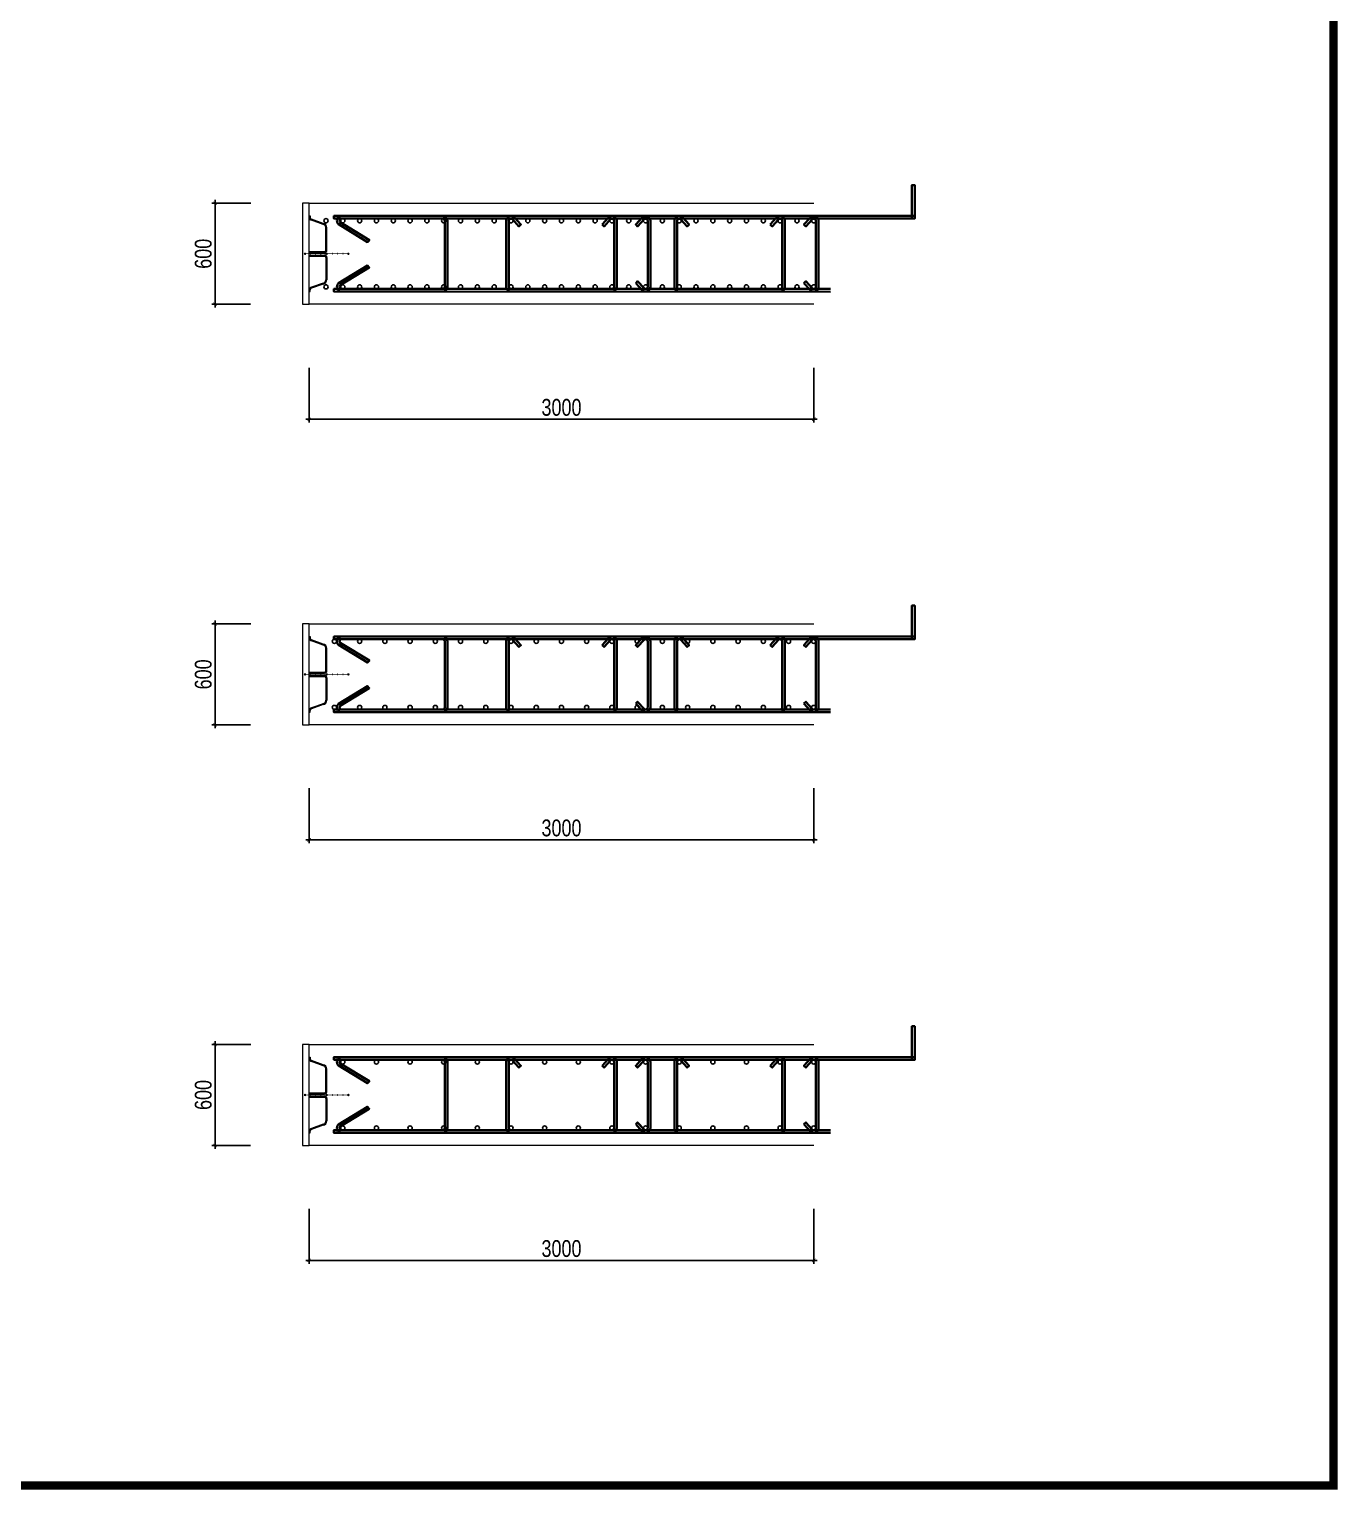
# Model space of a CAD drawing. Header units: millimetres. Extents: x 925681 to 1410834, y 71669 to 296428.
# Drawn here: x 1100984 to 1108765, y 266904 to 275586 of the extents above; entities that cross this region are included whole.
import ezdxf

# ---------------------------------------------------------------- set-up
doc = ezdxf.new("R2010")
doc.units = ezdxf.units.MM
doc.header["$LTSCALE"] = 100
for name, color, linetype, lineweight in [('Ap0102_dim', 145, 'Continuous', 25), ('Ap0104_leader', 145, 'Continuous', 25), ('Ap0310_PSS', 130, 'Continuous', 18), ('Ap0402_Reinf.S', 6, 'Continuous', 35)]:
    doc.layers.add(name, color=color, linetype=linetype, lineweight=lineweight)
doc.styles.add('Ap', font='1.shx', dxfattribs={"width": 0.8})
doc.dimstyles.get("Standard").update_dxf_attribs({"dimtxt": 0.18, "dimasz": 0.18, "dimexe": 0.18, "dimexo": 0.0625, "dimgap": 0.09, "dimtad": 0, "dimtih": 1, "dimtoh": 1, "dimdec": 4, "dimzin": 0, "dimdsep": 46, "dimtxsty": 'Standard', "dimcen": 0.09, "dimadec": 0, "dimazin": 0, "dimtfac": 1, "dimtdec": 4, "dimtofl": 0, "dimtmove": 0, "dimatfit": 3, "dimfxl": 1, "dimtolj": 1, "dimtzin": 0, "dimarcsym": 0})

# ---------------------------------------------------------------- blocks, each defined once
blk = doc.blocks.new('_ArchTick')
at = {"color": 0, "linetype": 'ByBlock', "const_width": 0.15}
blk.add_lwpolyline([(-0.5, -0.5), (0.5, 0.5)], dxfattribs=at)
blk = doc.blocks.new('*D80')
at = {"layer": 'Ap0102_dim', "transparency": 16777216}
for p, q in [((-3000, -977.1), (-3000, -1303.4)), ((0, -977.1), (0, -1303.4)), ((20, -1283.4), (-3020, -1283.4))]:
    blk.add_line(p, q, dxfattribs=at)
at = {"layer": 'Defpoints', "color": 0, "lineweight": 80, "transparency": 16777216}
for p in [(-3000, -957.1), (0, -957.1), (-3000, -1283.4)]:
    blk.add_point(p, dxfattribs=at)
at = {"layer": 'Ap0102_dim', "transparency": 16777216, "xscale": 20, "yscale": 20, "zscale": 20}
for p, rotation in [((-3000, -1283.4), 180.0000011025916), ((0, -1283.4), 1.102591618007409e-06)]:
    blk.add_blockref('_ArchTick', p, dxfattribs=dict(at, rotation=rotation))
at = {"layer": 'Ap0102_dim', "color": 7, "transparency": 16777216, "insert": (-1500, -1213.4), "char_height": 100, "attachment_point": 5, "rotation": 0, "style": 'Ap'}
blk.add_mtext('\\A1;3000', dxfattribs=at)
blk = doc.blocks.new('*D81')
at = {"layer": 'Ap0104_leader', "transparency": 16777216}
for p, q in [((-3347.8, 0), (-3579.5, 0)), ((-3559.6, -620), (-3559.5, 20)), ((-3347.9, -600), (-3579.6, -600))]:
    blk.add_line(p, q, dxfattribs=at)
at = {"layer": 'Defpoints', "color": 0, "lineweight": 80, "transparency": 16777216}
for p in [(-3559.5, 0), (-3327.8, 0), (-3327.9, -600)]:
    blk.add_point(p, dxfattribs=at)
at = {"layer": 'Ap0104_leader', "transparency": 16777216, "xscale": 20, "yscale": 20, "zscale": 20}
for p, rotation in [((-3559.5, 0), 89.99669730757059), ((-3559.6, -600), 269.9966973075706)]:
    blk.add_blockref('_ArchTick', p, dxfattribs=dict(at, rotation=rotation))
at = {"layer": 'Ap0104_leader', "color": 7, "transparency": 16777216, "insert": (-3629.5, -300), "char_height": 100, "attachment_point": 5, "rotation": 89.9967, "style": 'Ap'}
blk.add_mtext('\\A1;600', dxfattribs=at)
blk = doc.blocks.new('Water-stop')
at = {"layer": 'Ap0310_PSS', "ltscale": 0.1}
h = blk.add_hatch(color=256, dxfattribs=at)
h.paths.add_polyline_path([(-121.2, 0), (-136.2, 0, 1)])
h.paths.add_polyline_path([(-136.2, 0), (-121.2, 0, 1)])
h = blk.add_hatch(color=256, dxfattribs=at)
h.paths.add_polyline_path([(7.5, 0), (-7.5, 0, 1)])
h.paths.add_polyline_path([(7.5, 0, 1), (-7.5, 0)])
h = blk.add_hatch(color=256, dxfattribs=at)
h.paths.add_polyline_path([(121.2, 0), (136.2, 0, -1)])
h.paths.add_polyline_path([(136.2, 0), (121.2, 0, -1)])
at = {"layer": 'Ap0310_PSS', "const_width": 4}
for points in [[(-128.7, 0), (128.7, 0)], [(-97.1, 5.7), (-97.1, -5.7)], [(-66, 5.7), (-66, -5.7)], [(-34.8, 5.7), (-34.8, -5.7)], [(34.8, 5.7), (34.8, -5.7)], [(66, 5.7), (66, -5.7)], [(97.1, 5.7), (97.1, -5.7)]]:
    blk.add_lwpolyline(points, dxfattribs=at)
blk = doc.blocks.new('*D101')
at = {"layer": 'Ap0102_dim', "transparency": 16777216}
for p, q in [((-3000, -977.1), (-3000, -1303.4)), ((0, -977.1), (0, -1303.4)), ((20, -1283.4), (-3020, -1283.4))]:
    blk.add_line(p, q, dxfattribs=at)
at = {"layer": 'Defpoints', "color": 0, "lineweight": 80, "transparency": 16777216}
for p in [(-3000, -957.1), (0, -957.1), (-3000, -1283.4)]:
    blk.add_point(p, dxfattribs=at)
at = {"layer": 'Ap0102_dim', "transparency": 16777216, "xscale": 20, "yscale": 20, "zscale": 20}
for p, rotation in [((-3000, -1283.4), 180.0000011025916), ((0, -1283.4), 1.102591618007409e-06)]:
    blk.add_blockref('_ArchTick', p, dxfattribs=dict(at, rotation=rotation))
at = {"layer": 'Ap0102_dim', "color": 7, "transparency": 16777216, "insert": (-1500, -1213.4), "char_height": 100, "attachment_point": 5, "rotation": 0, "style": 'Ap'}
blk.add_mtext('\\A1;3000', dxfattribs=at)
blk = doc.blocks.new('*D102')
at = {"layer": 'Ap0104_leader', "transparency": 16777216}
for p, q in [((-3347.8, 0), (-3579.5, 0)), ((-3559.6, -620), (-3559.5, 20)), ((-3347.9, -600), (-3579.6, -600))]:
    blk.add_line(p, q, dxfattribs=at)
at = {"layer": 'Defpoints', "color": 0, "lineweight": 80, "transparency": 16777216}
for p in [(-3559.5, 0), (-3327.8, 0), (-3327.9, -600)]:
    blk.add_point(p, dxfattribs=at)
at = {"layer": 'Ap0104_leader', "transparency": 16777216, "xscale": 20, "yscale": 20, "zscale": 20}
for p, rotation in [((-3559.5, 0), 89.99669730757059), ((-3559.6, -600), 269.9966973075706)]:
    blk.add_blockref('_ArchTick', p, dxfattribs=dict(at, rotation=rotation))
at = {"layer": 'Ap0104_leader', "color": 7, "transparency": 16777216, "insert": (-3629.5, -300), "char_height": 100, "attachment_point": 5, "rotation": 89.9967, "style": 'Ap'}
blk.add_mtext('\\A1;600', dxfattribs=at)
blk = doc.blocks.new('*D104')
at = {"layer": 'Ap0102_dim', "transparency": 16777216}
for p, q in [((-3000, -977.1), (-3000, -1303.4)), ((0, -977.1), (0, -1303.4)), ((20, -1283.4), (-3020, -1283.4))]:
    blk.add_line(p, q, dxfattribs=at)
at = {"layer": 'Defpoints', "color": 0, "lineweight": 80, "transparency": 16777216}
for p in [(-3000, -957.1), (0, -957.1), (-3000, -1283.4)]:
    blk.add_point(p, dxfattribs=at)
at = {"layer": 'Ap0102_dim', "transparency": 16777216, "xscale": 20, "yscale": 20, "zscale": 20}
for p, rotation in [((-3000, -1283.4), 180.0000011025916), ((0, -1283.4), 1.102591618007409e-06)]:
    blk.add_blockref('_ArchTick', p, dxfattribs=dict(at, rotation=rotation))
at = {"layer": 'Ap0102_dim', "color": 7, "transparency": 16777216, "insert": (-1500, -1213.4), "char_height": 100, "attachment_point": 5, "rotation": 0, "style": 'Ap'}
blk.add_mtext('\\A1;3000', dxfattribs=at)
blk = doc.blocks.new('*D105')
at = {"layer": 'Ap0104_leader', "transparency": 16777216}
for p, q in [((-3347.8, 0), (-3579.5, 0)), ((-3559.6, -620), (-3559.5, 20)), ((-3347.9, -600), (-3579.6, -600))]:
    blk.add_line(p, q, dxfattribs=at)
at = {"layer": 'Defpoints', "color": 0, "lineweight": 80, "transparency": 16777216}
for p in [(-3559.5, 0), (-3327.8, 0), (-3327.9, -600)]:
    blk.add_point(p, dxfattribs=at)
at = {"layer": 'Ap0104_leader', "transparency": 16777216, "xscale": 20, "yscale": 20, "zscale": 20}
for p, rotation in [((-3559.5, 0), 89.99669730757059), ((-3559.6, -600), 269.9966973075706)]:
    blk.add_blockref('_ArchTick', p, dxfattribs=dict(at, rotation=rotation))
at = {"layer": 'Ap0104_leader', "color": 7, "transparency": 16777216, "insert": (-3629.5, -300), "char_height": 100, "attachment_point": 5, "rotation": 89.9967, "style": 'Ap'}
blk.add_mtext('\\A1;600', dxfattribs=at)
blk = doc.blocks.new('*U79')
at = {"layer": 'Ap0104_leader'}
for centre in [(-2900, -103.6), (-2800, -103.6), (-2700, -103.6), (-2600, -103.6), (-2500, -103.6), (-2400, -103.6), (-2300, -103.6), (-2200, -103.6), (-2100, -103.6), (-2000, -103.6), (-1900, -103.6), (-1800, -103.6), (-1700, -103.6), (-1600, -103.6), (-1500, -103.6), (-1400, -103.6), (-1300, -103.6), (-1200, -103.6), (-1100, -103.6), (-1000, -103.6), (-900, -103.6), (-800, -103.6), (-700, -103.6), (-600, -103.6), (-500, -103.6), (-400, -103.6), (-300, -103.6), (-200, -103.6), (-100, -103.6), (0, -103.6), (-2900, -496.6), (-2800, -496.6), (-2700, -496.6), (-2600, -496.6), (-2500, -496.6), (-2400, -496.6), (-2300, -496.6), (-2200, -496.6), (-2100, -496.6), (-2000, -496.6), (-1900, -496.6), (-1800, -496.6), (-1700, -496.6), (-1600, -496.6), (-1500, -496.6), (-1400, -496.6), (-1300, -496.6), (-1200, -496.6), (-1100, -496.6), (-1000, -496.6), (-900, -496.6), (-800, -496.6), (-700, -496.6), (-600, -496.6), (-500, -496.6), (-400, -496.6), (-300, -496.6), (-200, -496.6), (-100, -496.6), (0, -496.6)]:
    blk.add_circle(centre, 12.5, dxfattribs=at)
at = {"layer": 'Ap0310_PSS'}
for p, q in [((-3000, 0), (0, 0)), ((-3000, -75), (-3000, -84.8)), ((-3000, -75), (-2994, -75)), ((-2994, -75), (-2994, -84.8)), ((-2917.8, -125.9), (-2986.2, -100.7)), ((-2916.9, -120), (-2985.4, -94.7)), ((-2900.5, -278.8), (-2900.5, -145.8)), ((-3000, -286.5), (-2908.2, -286.5)), ((-3000, -292.5), (-2908.2, -292.5)), ((-3000, -307.5), (-2908.2, -307.5)), ((-3000, -313.5), (-2908.2, -313.5)), ((-2900.5, -321.2), (-2900.5, -454.2)), ((-2894.5, -321.2), (-2894.5, -454.2)), ((-3000, -525), (-3000, -515.2)), ((-2994, -525), (-2994, -515.2)), ((-2917.8, -474.1), (-2986.2, -499.3)), ((-2916.9, -480), (-2985.4, -505.3)), ((-3000, -525), (-2994, -525)), ((0, -600), (-3000, -600))]:
    blk.add_line(p, q, dxfattribs=at)
blk.add_lwpolyline([(-3040, -600), (-3000, -600), (-3000, 0), (-3040, 0)], close=True, dxfattribs=at)
blk.add_lwpolyline([(-2894.5, -278.8), (-2894.5, -145.8, 0.374483), (-2916.9, -120)], format="xyb", dxfattribs=at)
for centre, radius, start, end in [((-2984, -84.8), 16, 180, 262.12035), ((-2984, -84.8), 10, 180, 262.12035), ((-2920.5, -145.8), 20, 0, 82.12035), ((-2908.2, -278.8), 7.7, 270, 0), ((-2908.2, -278.8), 13.7, 270, 0), ((-2908.2, -321.2), 13.7, 0, 90), ((-2908.2, -321.2), 7.7, 0, 90), ((-2984, -515.2), 16, 97.87965, 180), ((-2984, -515.2), 10, 97.87965, 180), ((-2920.5, -454.2), 20, 277.87965, 0), ((-2920.5, -454.2), 26, 277.87965, 0)]:
    blk.add_arc(centre, radius, start, end, dxfattribs=at)
at = {"layer": 'Ap0402_Reinf.S'}
for p, q in [((100, -75.2), (600, -75.2)), ((100, -91.2), (600, -91.2))]:
    blk.add_line(p, q, dxfattribs=at)
for points in [[(584, -91.2), (584, 108.8), (600, 108.8), (600, -91.2), (600, -91.2)], [(100, -75.2), (-2852.8, -75), (-2852.8, -91), (100, -91.2)], [(100, -525.2), (-2852.8, -525.1), (-2852.8, -509.1), (100, -509.1)]]:
    blk.add_lwpolyline(points, dxfattribs=at)
blk.add_lwpolyline([(-2194.3, -103.5, 0.414214), (-2206.8, -91), (-2806.8, -91, 0.687416), (-2815.2, -112.8), (-2642.3, -218.3), (-2653, -230.2), (-2825.9, -124.7, -0.687416), (-2806.8, -75), (-2206.8, -75, -0.414214), (-2178.3, -103.5), (-2178.4, -496.6, -0.414214), (-2206.9, -525.1), (-2806.9, -525.1, -0.687416), (-2825.9, -475.4), (-2653.1, -369.8), (-2642.4, -381.7), (-2815.2, -487.3, 0.687416), (-2806.9, -509.1), (-2206.9, -509.1, 0.414214), (-2194.4, -496.6)], format="xyb", close=True, dxfattribs=at)
for points in [[(-1258.9, -126.5), (-1247, -137.2), (-1209.3, -95.2, -0.687416), (-1187.5, -103.6), (-1187.5, -496.6, -0.414214), (-1200, -509.1), (-1800, -509.1, -0.414214), (-1812.5, -496.6), (-1812.5, -103.6, -0.687416), (-1790.7, -95.2), (-1753, -137.2), (-1741.1, -126.5), (-1778.8, -84.5, 0.687416), (-1828.5, -103.6), (-1828.5, -496.6, 0.414214), (-1800, -525.1), (-1200, -525.1, 0.414214), (-1171.5, -496.6), (-1171.5, -103.6, 0.687416), (-1221.2, -84.5), (-1258.9, -126.5)], [(-1058.8, -473.7), (-1047, -463), (-1009.3, -504.9, 0.687416), (-987.5, -496.6), (-987.5, -103.6, 0.687416), (-1009.3, -95.2), (-1047, -137.1), (-1058.8, -126.4), (-1022, -85.5, -0.687416), (-971.5, -104.9), (-971.5, -495.3, -0.687416), (-1022, -514.6), (-1058.8, -473.7)], [(-258.9, -126.5), (-247, -137.2), (-209.3, -95.3, -0.687416), (-187.5, -103.6), (-187.5, -496.6, -0.414214), (-200, -509.1), (-800, -509.1, -0.414214), (-812.5, -496.6), (-812.5, -103.6, -0.687416), (-790.7, -95.3), (-753, -137.2), (-741.1, -126.5), (-778.8, -84.6, 0.687416), (-828.5, -103.6), (-828.5, -496.6, 0.414214), (-800, -525.1), (-200, -525.1, 0.414214), (-171.5, -496.6), (-171.5, -103.6, 0.687416), (-221.2, -84.6), (-258.9, -126.5)], [(-58.8, -473.8), (-47, -463.1), (-9.3, -505, 0.687416), (12.5, -496.6), (12.5, -103.6, 0.687416), (-9.3, -95.3), (-47, -137.2), (-58.8, -126.5), (-22, -85.5, -0.687416), (28.5, -104.9), (28.5, -495.3, -0.687416), (-22, -514.7), (-58.8, -473.8)]]:
    blk.add_lwpolyline(points, format="xyb", dxfattribs=at)
at = {"layer": 'Ap0310_PSS'}
blk.add_blockref('Water-stop', (-2895.9, -300), dxfattribs=at)
at = {"layer": 'Ap0102_dim'}
dim = blk.add_aligned_dim(p1=(0, -957.1), p2=(-3000, -957.1), distance=326.2, dimstyle='Standard', override={"dimscale": 100, "dimtxt": 1, "dimasz": 0.2, "dimexe": 0.2, "dimexo": 0.2, "dimgap": 0.2, "dimtad": 1, "dimtih": 0, "dimtoh": 0, "dimdec": 0, "dimzin": 3, "dimtxsty": 'Ap', "dimblk": 'ArchTick', "dimcen": 0.2, "dimdle": 0.2, "dimclrd": 256, "dimclre": 256, "dimclrt": 7, "dimadec": 2, "dimazin": 2, "dimtfac": 100, "dimtdec": 0, "dimtix": 1, "dimtofl": 1, "dimtmove": 2, "dimatfit": 2, "dimldrblk": 'ArchTick', "dimfxl": 0.0625, "dimlwd": 65535, "dimlwe": 65535}, dxfattribs=at)
dim.commit()
dim.dimension.update_dxf_attribs({"geometry": '*D80', "text_midpoint": (-1500, -1213.4)})
at = {"layer": 'Ap0104_leader'}
dim = blk.add_aligned_dim(p1=(-3327.9, -600), p2=(-3327.8, 0), distance=231.7, dimstyle='Standard', override={"dimscale": 100, "dimtxt": 1, "dimasz": 0.2, "dimexe": 0.2, "dimexo": 0.2, "dimgap": 0.2, "dimtad": 1, "dimtih": 0, "dimtoh": 0, "dimdec": 0, "dimzin": 3, "dimtxsty": 'Ap', "dimblk": 'ArchTick', "dimcen": 0.2, "dimdle": 0.2, "dimclrd": 256, "dimclre": 256, "dimclrt": 7, "dimadec": 2, "dimazin": 2, "dimtfac": 100, "dimtdec": 0, "dimtix": 1, "dimtofl": 1, "dimtmove": 2, "dimatfit": 2, "dimldrblk": 'ArchTick', "dimfxl": 0.0625, "dimlwd": 65535, "dimlwe": 65535}, dxfattribs=at)
dim.commit()
dim.dimension.update_dxf_attribs({"geometry": '*D81', "text_midpoint": (-3629.5, -300)})
blk = doc.blocks.new('VAV_TypeD150')
at = {"layer": 'Ap0104_leader'}
for centre in [(-2850, -103.6), (-2700, -103.6), (-2550, -103.6), (-2400, -103.6), (-2250, -103.6), (-2100, -103.6), (-1950, -103.6), (-1800, -103.6), (-1650, -103.6), (-1500, -103.6), (-1350, -103.6), (-1200, -103.6), (-1050, -103.6), (-900, -103.6), (-750, -103.6), (-600, -103.6), (-450, -103.6), (-300, -103.6), (-150, -103.6), (0, -103.6), (-2850, -496.6), (-2700, -496.6), (-2550, -496.6), (-2400, -496.6), (-2250, -496.6), (-2100, -496.6), (-1950, -496.6), (-1800, -496.6), (-1650, -496.6), (-1500, -496.6), (-1350, -496.6), (-1200, -496.6), (-1050, -496.6), (-900, -496.6), (-750, -496.6), (-600, -496.6), (-450, -496.6), (-300, -496.6), (-150, -496.6), (0, -496.6)]:
    blk.add_circle(centre, 12.5, dxfattribs=at)
at = {"layer": 'Ap0310_PSS'}
for p, q in [((-3000, 0), (0, 0)), ((-3000, -75), (-3000, -84.8)), ((-3000, -75), (-2994, -75)), ((-2994, -75), (-2994, -84.8)), ((-2917.8, -125.9), (-2986.2, -100.7)), ((-2916.9, -120), (-2985.4, -94.7)), ((-2900.5, -278.8), (-2900.5, -145.8)), ((-3000, -286.5), (-2908.2, -286.5)), ((-3000, -292.5), (-2908.2, -292.5)), ((-3000, -307.5), (-2908.2, -307.5)), ((-3000, -313.5), (-2908.2, -313.5)), ((-2900.5, -321.2), (-2900.5, -454.2)), ((-2894.5, -321.2), (-2894.5, -454.2)), ((-3000, -525), (-3000, -515.2)), ((-2994, -525), (-2994, -515.2)), ((-2917.8, -474.1), (-2986.2, -499.3)), ((-2916.9, -480), (-2985.4, -505.3)), ((-3000, -525), (-2994, -525)), ((0, -600), (-3000, -600))]:
    blk.add_line(p, q, dxfattribs=at)
blk.add_lwpolyline([(-3040, -600), (-3000, -600), (-3000, 0), (-3040, 0)], close=True, dxfattribs=at)
blk.add_lwpolyline([(-2894.5, -278.8), (-2894.5, -145.8, 0.374483), (-2916.9, -120)], format="xyb", dxfattribs=at)
for centre, radius, start, end in [((-2984, -84.8), 16, 180, 262.12035), ((-2984, -84.8), 10, 180, 262.12035), ((-2920.5, -145.8), 20, 0, 82.12035), ((-2908.2, -278.8), 7.7, 270, 0), ((-2908.2, -278.8), 13.7, 270, 0), ((-2908.2, -321.2), 13.7, 0, 90), ((-2908.2, -321.2), 7.7, 0, 90), ((-2984, -515.2), 16, 97.87965, 180), ((-2984, -515.2), 10, 97.87965, 180), ((-2920.5, -454.2), 20, 277.87965, 0), ((-2920.5, -454.2), 26, 277.87965, 0)]:
    blk.add_arc(centre, radius, start, end, dxfattribs=at)
at = {"layer": 'Ap0402_Reinf.S'}
for p, q in [((100, -75.2), (600, -75.2)), ((100, -91.2), (600, -91.2))]:
    blk.add_line(p, q, dxfattribs=at)
for points in [[(584, -91.2), (584, 108.8), (600, 108.8), (600, -91.2), (600, -91.2)], [(100, -75.2), (-2852.8, -75), (-2852.8, -91), (100, -91.2)], [(100, -525.2), (-2852.8, -525.1), (-2852.8, -509.1), (100, -509.1)]]:
    blk.add_lwpolyline(points, dxfattribs=at)
blk.add_lwpolyline([(-2194.3, -103.5, 0.414214), (-2206.8, -91), (-2806.8, -91, 0.687416), (-2815.2, -112.8), (-2642.3, -218.3), (-2653, -230.2), (-2825.9, -124.7, -0.687416), (-2806.8, -75), (-2206.8, -75, -0.414214), (-2178.3, -103.5), (-2178.4, -496.6, -0.414214), (-2206.9, -525.1), (-2806.9, -525.1, -0.687416), (-2825.9, -475.4), (-2653.1, -369.8), (-2642.4, -381.7), (-2815.2, -487.3, 0.687416), (-2806.9, -509.1), (-2206.9, -509.1, 0.414214), (-2194.4, -496.6)], format="xyb", close=True, dxfattribs=at)
for points in [[(-1258.9, -126.5), (-1247, -137.2), (-1209.3, -95.2, -0.687416), (-1187.5, -103.6), (-1187.5, -496.6, -0.414214), (-1200, -509.1), (-1800, -509.1, -0.414214), (-1812.5, -496.6), (-1812.5, -103.6, -0.687416), (-1790.7, -95.2), (-1753, -137.2), (-1741.1, -126.5), (-1778.8, -84.5, 0.687416), (-1828.5, -103.6), (-1828.5, -496.6, 0.414214), (-1800, -525.1), (-1200, -525.1, 0.414214), (-1171.5, -496.6), (-1171.5, -103.6, 0.687416), (-1221.2, -84.5), (-1258.9, -126.5)], [(-1058.8, -473.7), (-1047, -463), (-1009.3, -504.9, 0.687416), (-987.5, -496.6), (-987.5, -103.6, 0.687416), (-1009.3, -95.2), (-1047, -137.1), (-1058.8, -126.4), (-1022, -85.5, -0.687416), (-971.5, -104.9), (-971.5, -495.3, -0.687416), (-1022, -514.6), (-1058.8, -473.7)], [(-258.9, -126.5), (-247, -137.2), (-209.3, -95.3, -0.687416), (-187.5, -103.6), (-187.5, -496.6, -0.414214), (-200, -509.1), (-800, -509.1, -0.414214), (-812.5, -496.6), (-812.5, -103.6, -0.687416), (-790.7, -95.3), (-753, -137.2), (-741.1, -126.5), (-778.8, -84.6, 0.687416), (-828.5, -103.6), (-828.5, -496.6, 0.414214), (-800, -525.1), (-200, -525.1, 0.414214), (-171.5, -496.6), (-171.5, -103.6, 0.687416), (-221.2, -84.6), (-258.9, -126.5)], [(-58.8, -473.8), (-47, -463.1), (-9.3, -505, 0.687416), (12.5, -496.6), (12.5, -103.6, 0.687416), (-9.3, -95.3), (-47, -137.2), (-58.8, -126.5), (-22, -85.5, -0.687416), (28.5, -104.9), (28.5, -495.3, -0.687416), (-22, -514.7), (-58.8, -473.8)]]:
    blk.add_lwpolyline(points, format="xyb", dxfattribs=at)
at = {"layer": 'Ap0310_PSS'}
blk.add_blockref('Water-stop', (-2895.9, -300), dxfattribs=at)
at = {"layer": 'Ap0102_dim'}
dim = blk.add_aligned_dim(p1=(0, -957.1), p2=(-3000, -957.1), distance=326.2, dimstyle='Standard', override={"dimscale": 100, "dimtxt": 1, "dimasz": 0.2, "dimexe": 0.2, "dimexo": 0.2, "dimgap": 0.2, "dimtad": 1, "dimtih": 0, "dimtoh": 0, "dimdec": 0, "dimzin": 3, "dimtxsty": 'Ap', "dimblk": 'ArchTick', "dimcen": 0.2, "dimdle": 0.2, "dimclrd": 256, "dimclre": 256, "dimclrt": 7, "dimadec": 2, "dimazin": 2, "dimtfac": 100, "dimtdec": 0, "dimtix": 1, "dimtofl": 1, "dimtmove": 2, "dimatfit": 2, "dimldrblk": 'ArchTick', "dimfxl": 0.0625, "dimlwd": 65535, "dimlwe": 65535}, dxfattribs=at)
dim.commit()
dim.dimension.update_dxf_attribs({"geometry": '*D101', "text_midpoint": (-1500, -1213.4)})
at = {"layer": 'Ap0104_leader'}
dim = blk.add_aligned_dim(p1=(-3327.9, -600), p2=(-3327.8, 0), distance=231.7, dimstyle='Standard', override={"dimscale": 100, "dimtxt": 1, "dimasz": 0.2, "dimexe": 0.2, "dimexo": 0.2, "dimgap": 0.2, "dimtad": 1, "dimtih": 0, "dimtoh": 0, "dimdec": 0, "dimzin": 3, "dimtxsty": 'Ap', "dimblk": 'ArchTick', "dimcen": 0.2, "dimdle": 0.2, "dimclrd": 256, "dimclre": 256, "dimclrt": 7, "dimadec": 2, "dimazin": 2, "dimtfac": 100, "dimtdec": 0, "dimtix": 1, "dimtofl": 1, "dimtmove": 2, "dimatfit": 2, "dimldrblk": 'ArchTick', "dimfxl": 0.0625, "dimlwd": 65535, "dimlwe": 65535}, dxfattribs=at)
dim.commit()
dim.dimension.update_dxf_attribs({"geometry": '*D102', "text_midpoint": (-3629.5, -300)})
blk = doc.blocks.new('VAV_TypeD200')
at = {"layer": 'Ap0104_leader'}
for centre in [(-2800, -103.6), (-2600, -103.6), (-2400, -103.6), (-2200, -103.6), (-2000, -103.6), (-1800, -103.6), (-1600, -103.6), (-1400, -103.6), (-1200, -103.6), (-1000, -103.6), (-800, -103.6), (-600, -103.6), (-400, -103.6), (-200, -103.6), (0, -103.6), (-2800, -496.6), (-2600, -496.6), (-2400, -496.6), (-2200, -496.6), (-2000, -496.6), (-1800, -496.6), (-1600, -496.6), (-1400, -496.6), (-1200, -496.6), (-1000, -496.6), (-800, -496.6), (-600, -496.6), (-400, -496.6), (-200, -496.6), (0, -496.6)]:
    blk.add_circle(centre, 12.5, dxfattribs=at)
at = {"layer": 'Ap0310_PSS'}
for p, q in [((-3000, 0), (0, 0)), ((-3000, -75), (-3000, -84.8)), ((-3000, -75), (-2994, -75)), ((-2994, -75), (-2994, -84.8)), ((-2917.8, -125.9), (-2986.2, -100.7)), ((-2916.9, -120), (-2985.4, -94.7)), ((-2900.5, -278.8), (-2900.5, -145.8)), ((-3000, -286.5), (-2908.2, -286.5)), ((-3000, -292.5), (-2908.2, -292.5)), ((-3000, -307.5), (-2908.2, -307.5)), ((-3000, -313.5), (-2908.2, -313.5)), ((-2900.5, -321.2), (-2900.5, -454.2)), ((-2894.5, -321.2), (-2894.5, -454.2)), ((-3000, -525), (-3000, -515.2)), ((-2994, -525), (-2994, -515.2)), ((-2917.8, -474.1), (-2986.2, -499.3)), ((-2916.9, -480), (-2985.4, -505.3)), ((-3000, -525), (-2994, -525)), ((0, -600), (-3000, -600))]:
    blk.add_line(p, q, dxfattribs=at)
blk.add_lwpolyline([(-3040, -600), (-3000, -600), (-3000, 0), (-3040, 0)], close=True, dxfattribs=at)
blk.add_lwpolyline([(-2894.5, -278.8), (-2894.5, -145.8, 0.374483), (-2916.9, -120)], format="xyb", dxfattribs=at)
for centre, radius, start, end in [((-2984, -84.8), 16, 180, 262.12035), ((-2984, -84.8), 10, 180, 262.12035), ((-2920.5, -145.8), 20, 0, 82.12035), ((-2908.2, -278.8), 7.7, 270, 0), ((-2908.2, -278.8), 13.7, 270, 0), ((-2908.2, -321.2), 13.7, 0, 90), ((-2908.2, -321.2), 7.7, 0, 90), ((-2984, -515.2), 16, 97.87965, 180), ((-2984, -515.2), 10, 97.87965, 180), ((-2920.5, -454.2), 20, 277.87965, 0), ((-2920.5, -454.2), 26, 277.87965, 0)]:
    blk.add_arc(centre, radius, start, end, dxfattribs=at)
at = {"layer": 'Ap0402_Reinf.S'}
for p, q in [((100, -75.2), (600, -75.2)), ((100, -91.2), (600, -91.2))]:
    blk.add_line(p, q, dxfattribs=at)
for points in [[(584, -91.2), (584, 108.8), (600, 108.8), (600, -91.2), (600, -91.2)], [(100, -75.2), (-2852.8, -75), (-2852.8, -91), (100, -91.2)], [(100, -525.2), (-2852.8, -525.1), (-2852.8, -509.1), (100, -509.1)]]:
    blk.add_lwpolyline(points, dxfattribs=at)
blk.add_lwpolyline([(-2194.3, -103.5, 0.414214), (-2206.8, -91), (-2806.8, -91, 0.687416), (-2815.2, -112.8), (-2642.3, -218.3), (-2653, -230.2), (-2825.9, -124.7, -0.687416), (-2806.8, -75), (-2206.8, -75, -0.414214), (-2178.3, -103.5), (-2178.4, -496.6, -0.414214), (-2206.9, -525.1), (-2806.9, -525.1, -0.687416), (-2825.9, -475.4), (-2653.1, -369.8), (-2642.4, -381.7), (-2815.2, -487.3, 0.687416), (-2806.9, -509.1), (-2206.9, -509.1, 0.414214), (-2194.4, -496.6)], format="xyb", close=True, dxfattribs=at)
for points in [[(-1258.9, -126.5), (-1247, -137.2), (-1209.3, -95.2, -0.687416), (-1187.5, -103.6), (-1187.5, -496.6, -0.414214), (-1200, -509.1), (-1800, -509.1, -0.414214), (-1812.5, -496.6), (-1812.5, -103.6, -0.687416), (-1790.7, -95.2), (-1753, -137.2), (-1741.1, -126.5), (-1778.8, -84.5, 0.687416), (-1828.5, -103.6), (-1828.5, -496.6, 0.414214), (-1800, -525.1), (-1200, -525.1, 0.414214), (-1171.5, -496.6), (-1171.5, -103.6, 0.687416), (-1221.2, -84.5), (-1258.9, -126.5)], [(-1058.8, -473.7), (-1047, -463), (-1009.3, -504.9, 0.687416), (-987.5, -496.6), (-987.5, -103.6, 0.687416), (-1009.3, -95.2), (-1047, -137.1), (-1058.8, -126.4), (-1022, -85.5, -0.687416), (-971.5, -104.9), (-971.5, -495.3, -0.687416), (-1022, -514.6), (-1058.8, -473.7)], [(-258.9, -126.5), (-247, -137.2), (-209.3, -95.3, -0.687416), (-187.5, -103.6), (-187.5, -496.6, -0.414214), (-200, -509.1), (-800, -509.1, -0.414214), (-812.5, -496.6), (-812.5, -103.6, -0.687416), (-790.7, -95.3), (-753, -137.2), (-741.1, -126.5), (-778.8, -84.6, 0.687416), (-828.5, -103.6), (-828.5, -496.6, 0.414214), (-800, -525.1), (-200, -525.1, 0.414214), (-171.5, -496.6), (-171.5, -103.6, 0.687416), (-221.2, -84.6), (-258.9, -126.5)], [(-58.8, -473.8), (-47, -463.1), (-9.3, -505, 0.687416), (12.5, -496.6), (12.5, -103.6, 0.687416), (-9.3, -95.3), (-47, -137.2), (-58.8, -126.5), (-22, -85.5, -0.687416), (28.5, -104.9), (28.5, -495.3, -0.687416), (-22, -514.7), (-58.8, -473.8)]]:
    blk.add_lwpolyline(points, format="xyb", dxfattribs=at)
at = {"layer": 'Ap0310_PSS'}
blk.add_blockref('Water-stop', (-2895.9, -300), dxfattribs=at)
at = {"layer": 'Ap0102_dim'}
dim = blk.add_aligned_dim(p1=(0, -957.1), p2=(-3000, -957.1), distance=326.2, dimstyle='Standard', override={"dimscale": 100, "dimtxt": 1, "dimasz": 0.2, "dimexe": 0.2, "dimexo": 0.2, "dimgap": 0.2, "dimtad": 1, "dimtih": 0, "dimtoh": 0, "dimdec": 0, "dimzin": 3, "dimtxsty": 'Ap', "dimblk": 'ArchTick', "dimcen": 0.2, "dimdle": 0.2, "dimclrd": 256, "dimclre": 256, "dimclrt": 7, "dimadec": 2, "dimazin": 2, "dimtfac": 100, "dimtdec": 0, "dimtix": 1, "dimtofl": 1, "dimtmove": 2, "dimatfit": 2, "dimldrblk": 'ArchTick', "dimfxl": 0.0625, "dimlwd": 65535, "dimlwe": 65535}, dxfattribs=at)
dim.commit()
dim.dimension.update_dxf_attribs({"geometry": '*D104', "text_midpoint": (-1500, -1213.4)})
at = {"layer": 'Ap0104_leader'}
dim = blk.add_aligned_dim(p1=(-3327.9, -600), p2=(-3327.8, 0), distance=231.7, dimstyle='Standard', override={"dimscale": 100, "dimtxt": 1, "dimasz": 0.2, "dimexe": 0.2, "dimexo": 0.2, "dimgap": 0.2, "dimtad": 1, "dimtih": 0, "dimtoh": 0, "dimdec": 0, "dimzin": 3, "dimtxsty": 'Ap', "dimblk": 'ArchTick', "dimcen": 0.2, "dimdle": 0.2, "dimclrd": 256, "dimclre": 256, "dimclrt": 7, "dimadec": 2, "dimazin": 2, "dimtfac": 100, "dimtdec": 0, "dimtix": 1, "dimtofl": 1, "dimtmove": 2, "dimatfit": 2, "dimldrblk": 'ArchTick', "dimfxl": 0.0625, "dimlwd": 65535, "dimlwe": 65535}, dxfattribs=at)
dim.commit()
dim.dimension.update_dxf_attribs({"geometry": '*D105', "text_midpoint": (-3629.5, -300)})

msp = doc.modelspace()

# ---------------------------------------------------------------- linework, layer by layer
at = {"layer": 'Defpoints', "const_width": 50}
msp.add_lwpolyline([(1093229.2, 283763.5), (1108739.6, 283763.5), (1108739.6, 266929.3), (1093229.2, 266929.3)], close=True, dxfattribs=at)

# ---------------------------------------------------------------- block references
at = {"lineweight": 80}
for name, p in [('*U79', (1105649, 274551)), ('VAV_TypeD150', (1105649, 272051)), ('VAV_TypeD200', (1105649, 269551))]:
    msp.add_blockref(name, p, dxfattribs=at)

doc.saveas('drawing.dxf')
